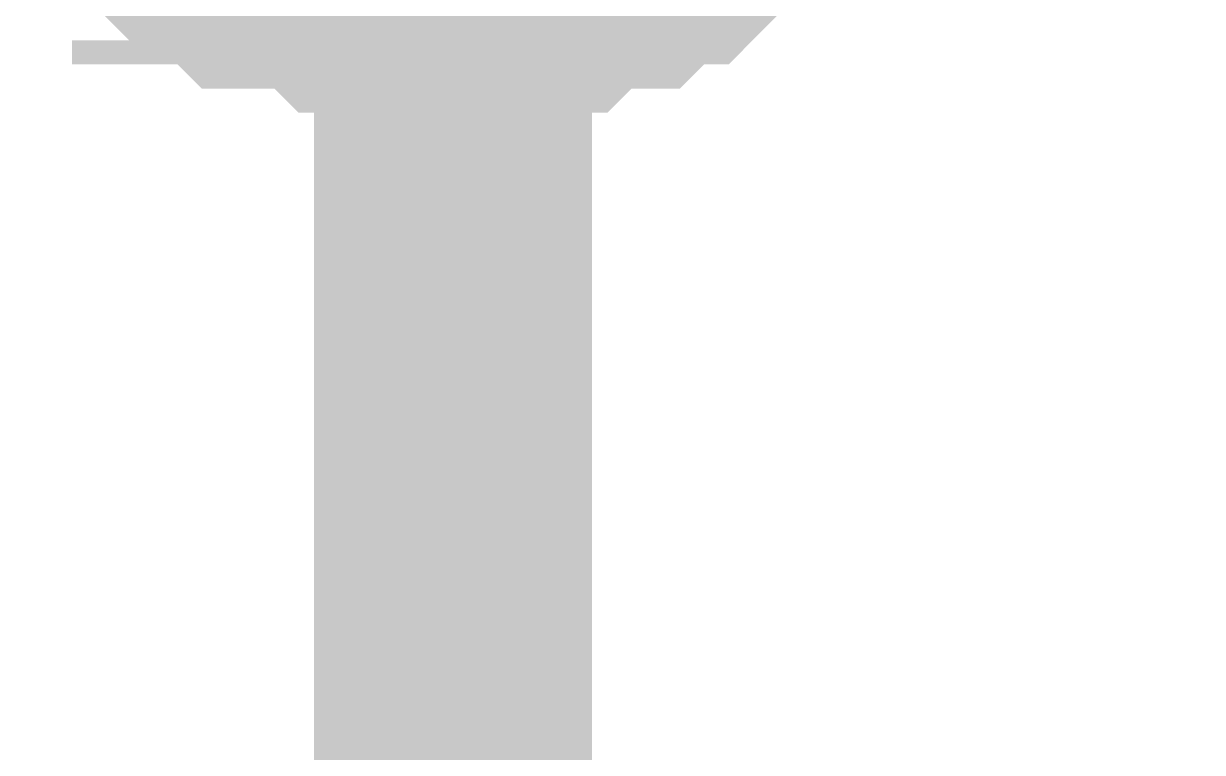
# Model space of a CAD drawing. Header units: inches. Extents: x 0 to 841, y 0 to 594.
# Drawn here: x 782.055 to 783.328, y 461.148 to 461.935 of the extents above; entities that cross this region are included whole.
import ezdxf

# ---------------------------------------------------------------- set-up
doc = ezdxf.new("R2010")
doc.units = ezdxf.units.IN
doc.layers.add('Sheet', color=255, linetype='Continuous')

msp = doc.modelspace()

# ---------------------------------------------------------------- linework, layer by layer
at = {"layer": 'Sheet'}
for points in [[(782.5188, 452.4769, 0.2997, 0.2997, 0), (782.5188, 452.4769, 0.2997, 0.2997, 0), (782.5188, 462.4849, 0.2997, 0.2997, 0), (782.5188, 467.4758, 0.2997, 0.2997, 0), (782.5188, 472.4929, 0.2997, 0.2997, 0), (782.5188, 477.4838, 0.2997, 0.2997, 0), (790.0184, 477.4838, 0.2997, 0.2997, 0)], [(782.5188, 461.9884, 0.2997, 0.2997, 0), (782.4927, 461.9884, 0.2997, 0.2997, 0), (782.4666, 461.9884, 0.2997, 0.2997, 0), (782.4404, 461.9884, 0.2997, 0.2997, 0), (782.4143, 461.9884, 0.2997, 0.2997, 0), (782.3882, 462.0145, 0.2997, 0.2997, 0), (782.362, 462.0145, 0.2997, 0.2997, 0), (782.3359, 462.0145, 0.2997, 0.2997, 0), (782.3098, 462.0145, 0.2997, 0.2997, 0), (782.2836, 462.0406, 0.2997, 0.2997, 0), (782.2575, 462.0406, 0.2997, 0.2997, 0), (782.2575, 462.0668, 0.2997, 0.2997, 0), (782.2314, 462.0668, 0.2997, 0.2997, 0), (782.2053, 462.0929, 0.2997, 0.2997, 0)], [(782.5188, 461.9884, 0.2997, 0.2997, 0), (782.4927, 461.9884, 0.2997, 0.2997, 0), (782.4666, 461.9884, 0.2997, 0.2997, 0), (782.4404, 461.9884, 0.2997, 0.2997, 0), (782.4143, 461.9884, 0.2997, 0.2997, 0), (782.3882, 462.0145, 0.2997, 0.2997, 0), (782.362, 462.0145, 0.2997, 0.2997, 0), (782.3359, 462.0145, 0.2997, 0.2997, 0), (782.3098, 462.0145, 0.2997, 0.2997, 0), (782.2836, 462.0406, 0.2997, 0.2997, 0), (782.2575, 462.0406, 0.2997, 0.2997, 0), (782.2575, 462.0668, 0.2997, 0.2997, 0), (782.2314, 462.0668, 0.2997, 0.2997, 0), (782.2053, 462.0929, 0.2997, 0.2997, 0)], [(782.5188, 461.9884, 0.2997, 0.2997, 0), (782.4927, 461.9884, 0.2997, 0.2997, 0), (782.4666, 461.9884, 0.2997, 0.2997, 0), (782.4404, 461.9884, 0.2997, 0.2997, 0), (782.4143, 461.9884, 0.2997, 0.2997, 0), (782.3882, 462.0145, 0.2997, 0.2997, 0), (782.362, 462.0145, 0.2997, 0.2997, 0), (782.3359, 462.0145, 0.2997, 0.2997, 0), (782.3098, 462.0145, 0.2997, 0.2997, 0), (782.2836, 462.0406, 0.2997, 0.2997, 0), (782.2575, 462.0406, 0.2997, 0.2997, 0), (782.2575, 462.0668, 0.2997, 0.2997, 0), (782.2314, 462.0668, 0.2997, 0.2997, 0), (782.2053, 462.0929, 0.2997, 0.2997, 0)], [(782.5188, 461.9884, 0.2997, 0.2997, 0), (782.4927, 461.9884, 0.2997, 0.2997, 0), (782.4666, 461.9884, 0.2997, 0.2997, 0), (782.4404, 461.9884, 0.2997, 0.2997, 0), (782.4143, 461.9884, 0.2997, 0.2997, 0), (782.3882, 462.0145, 0.2997, 0.2997, 0), (782.362, 462.0145, 0.2997, 0.2997, 0), (782.3359, 462.0145, 0.2997, 0.2997, 0), (782.3098, 462.0145, 0.2997, 0.2997, 0), (782.2836, 462.0406, 0.2997, 0.2997, 0), (782.2575, 462.0406, 0.2997, 0.2997, 0), (782.2575, 462.0668, 0.2997, 0.2997, 0), (782.2314, 462.0668, 0.2997, 0.2997, 0), (782.2053, 462.0929, 0.2997, 0.2997, 0)], [(782.8063, 462.0929, 0.2997, 0.2997, 0), (782.7801, 462.0668, 0.2997, 0.2997, 0), (782.7801, 462.0668, 0.2997, 0.2997, 0), (782.754, 462.0406, 0.2997, 0.2997, 0), (782.7279, 462.0406, 0.2997, 0.2997, 0), (782.7017, 462.0145, 0.2997, 0.2997, 0), (782.6756, 462.0145, 0.2997, 0.2997, 0), (782.6495, 462.0145, 0.2997, 0.2997, 0), (782.6495, 462.0145, 0.2997, 0.2997, 0), (782.6234, 461.9884, 0.2997, 0.2997, 0), (782.5972, 461.9884, 0.2997, 0.2997, 0), (782.5711, 461.9884, 0.2997, 0.2997, 0), (782.545, 461.9884, 0.2997, 0.2997, 0), (782.5188, 461.9884, 0.2997, 0.2997, 0)], [(782.8063, 462.0929, 0.2997, 0.2997, 0), (782.7801, 462.0668, 0.2997, 0.2997, 0), (782.7801, 462.0668, 0.2997, 0.2997, 0), (782.754, 462.0406, 0.2997, 0.2997, 0), (782.7279, 462.0406, 0.2997, 0.2997, 0), (782.7017, 462.0145, 0.2997, 0.2997, 0), (782.6756, 462.0145, 0.2997, 0.2997, 0), (782.6495, 462.0145, 0.2997, 0.2997, 0), (782.6495, 462.0145, 0.2997, 0.2997, 0), (782.6234, 461.9884, 0.2997, 0.2997, 0), (782.5972, 461.9884, 0.2997, 0.2997, 0), (782.5711, 461.9884, 0.2997, 0.2997, 0), (782.545, 461.9884, 0.2997, 0.2997, 0), (782.5188, 461.9884, 0.2997, 0.2997, 0)], [(782.8063, 462.0929, 0.2997, 0.2997, 0), (782.7801, 462.0668, 0.2997, 0.2997, 0), (782.7801, 462.0668, 0.2997, 0.2997, 0), (782.754, 462.0406, 0.2997, 0.2997, 0), (782.7279, 462.0406, 0.2997, 0.2997, 0), (782.7017, 462.0145, 0.2997, 0.2997, 0), (782.6756, 462.0145, 0.2997, 0.2997, 0), (782.6495, 462.0145, 0.2997, 0.2997, 0), (782.6495, 462.0145, 0.2997, 0.2997, 0), (782.6234, 461.9884, 0.2997, 0.2997, 0), (782.5972, 461.9884, 0.2997, 0.2997, 0), (782.5711, 461.9884, 0.2997, 0.2997, 0), (782.545, 461.9884, 0.2997, 0.2997, 0), (782.5188, 461.9884, 0.2997, 0.2997, 0)], [(782.8063, 462.0929, 0.2997, 0.2997, 0), (782.7801, 462.0668, 0.2997, 0.2997, 0), (782.7801, 462.0668, 0.2997, 0.2997, 0), (782.754, 462.0406, 0.2997, 0.2997, 0), (782.7279, 462.0406, 0.2997, 0.2997, 0), (782.7017, 462.0145, 0.2997, 0.2997, 0), (782.6756, 462.0145, 0.2997, 0.2997, 0), (782.6495, 462.0145, 0.2997, 0.2997, 0), (782.6495, 462.0145, 0.2997, 0.2997, 0), (782.6234, 461.9884, 0.2997, 0.2997, 0), (782.5972, 461.9884, 0.2997, 0.2997, 0), (782.5711, 461.9884, 0.2997, 0.2997, 0), (782.545, 461.9884, 0.2997, 0.2997, 0), (782.5188, 461.9884, 0.2997, 0.2997, 0)]]:
    msp.add_lwpolyline(points, format="xyseb", dxfattribs=at)

doc.saveas('drawing.dxf')
